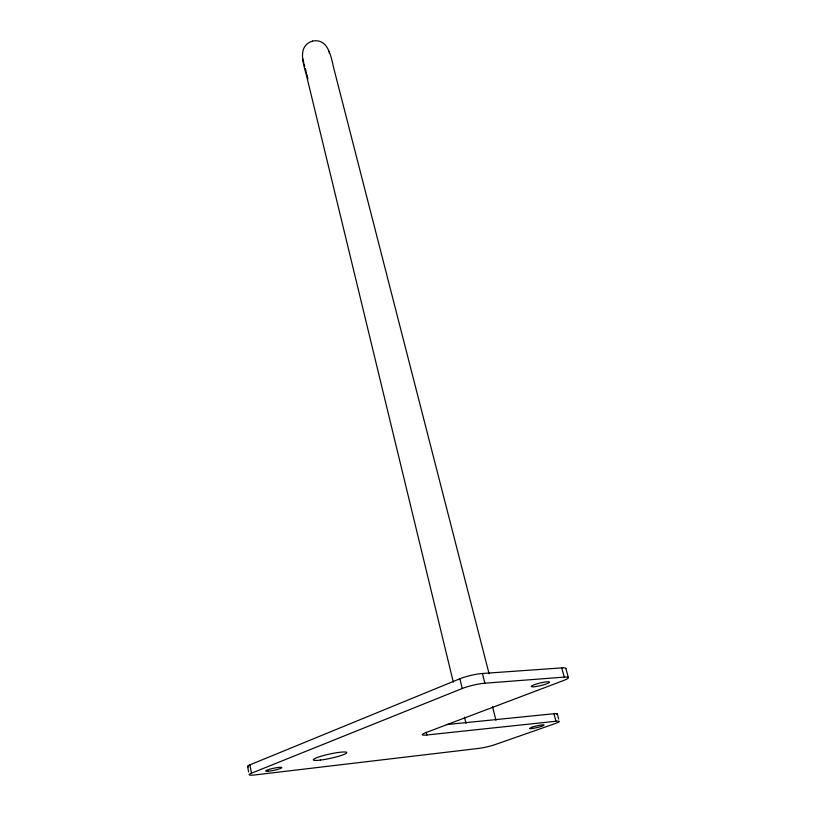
<?xml version="1.0" encoding="UTF-8"?>
<svg xmlns="http://www.w3.org/2000/svg" width="816" height="816" viewBox="0 0 816 816"><rect width="100%" height="100%" fill="white"/><g stroke="black" fill="none" stroke-linecap="round" stroke-linejoin="round"><path stroke-width="1.22" d="M312.457 41.116C296.851 46.094 303.542 64.158 306.479 75.409L453.298 682.105M248.656 766.856A13.709 1.805 -11.9 0 1 249.931 764.847L459.857 678.769A16.269 2.57 -13.2 0 1 482.44 673.486L561.734 667.896A15.514 2.305 -13.6 0 1 565.855 668.62M249.931 764.847L251.43 773.211L462.244 688.5A16.32 2.468 -13.2 0 1 484.888 683.206L564.274 677.107L561.734 667.896M564.274 677.107A15.555 2.213 -13.6 0 1 563.642 680.473L425.626 732.707A13.76 1.765 -12.9 0 0 426.89 734.981L555.971 721.252L553.942 713.725L446.474 724.588M312.426 41.126C328.481 37.903 331.072 57.171 333.805 68.36L489.08 673.761M568.364 677.545L565.825 668.386M302.512 58.16L303.838 62.985M558.664 719.029L557.277 713.888M304.133 64.107L304.715 66.361M305.306 68.626L306.479 73.205M306.765 74.327L307.907 78.826M482.44 673.486L484.888 683.206M492.538 706.697L495.944 720.273M459.857 678.769L462.244 688.5M464.437 717.111L465.956 723.292M426.248 732.238L426.89 734.981M247.605 766.336L248.605 771.885M329.052 51.296L329.358 53.04M555.971 721.252A12.546 1.448 -13.3 0 1 555.553 723.445L495.026 744.62A11.954 1.326 -13 0 1 478.655 748.405L254.969 774.925A13.739 1.734 -12 0 1 251.43 773.211M553.942 713.725A12.515 1.51 -13.4 0 1 556.991 714.439M531.634 727.311L529.462 728.453A7.517 0.867 -13.3 0 0 538.631 727.178A7.517 0.867 -13.3 0 0 543.14 724.822A7.517 0.867 -13.3 0 0 531.634 727.311M320.474 760.073A17.156 2.183 -12.3 0 0 346.749 752.791A17.156 2.183 -12.3 0 0 322.912 755.698A17.156 2.183 -12.3 0 0 320.474 760.073M268.199 771.222A8.242 1.04 -12 0 0 281.612 767.897A8.242 1.04 -12 0 0 271.524 768.733A8.242 1.04 -12 0 0 268.199 771.222M535.755 686.552A9.323 1.326 -13.5 0 0 549.505 682.176A9.323 1.326 -13.5 0 0 536.061 684.114A9.323 1.326 -13.5 0 0 535.755 686.552"/></g></svg>
